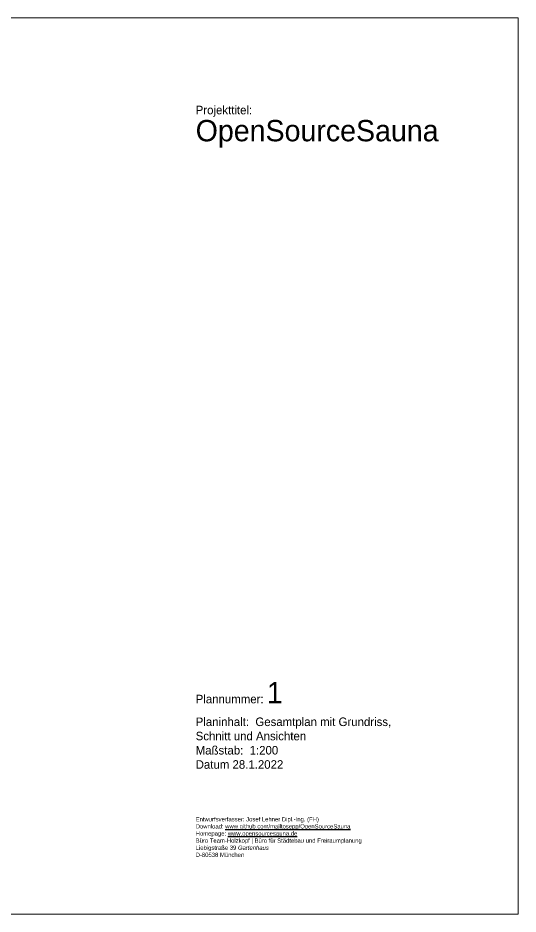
# Model space of a CAD drawing. Header units: metres. Extents: x -25.1 to 34.9, y -13.8 to 7.2.
# Drawn here: x 23.16 to 34.87, y -13.83 to 7.17 of the extents above; entities that cross this region are included whole.
import ezdxf

# ---------------------------------------------------------------- set-up
doc = ezdxf.new("R2010")
doc.units = ezdxf.units.M
doc.header["$LTSCALE"] = 2.54
doc.layers.add('None', color=7, linetype='Continuous', lineweight=5)
doc.layers.add('Text', color=7, linetype='Continuous', lineweight=25, true_color=0x000000)
doc.styles.add('textstyle55', font='')
doc.styles.get('textstyle55').set_extended_font_data('Futura Lt BT')

msp = doc.modelspace()

# ---------------------------------------------------------------- linework, layer by layer
at = {"layer": 'None', "flags": 128}
msp.add_lwpolyline([(34.87, 7.168), (-25.13, 7.168), (-25.13, -13.832), (34.87, -13.832)], close=True, dxfattribs=at)

# ---------------------------------------------------------------- texts
at = {"layer": 'Text', "insert": (27.322, 5.11), "char_height": 0.3, "attachment_point": 1, "style": 'textstyle55'}
msp.add_mtext('\\H0.2;Projekttitel: \\P\\H0.499999;OpenSourceSauna\\H0.2;\\P\\P\\P\\P\\P\\P\\P\\P\\P\\P\\P\\P\\P\\P\\P\\P\\P\\P\\P\\P\\P\\P\\P\\P\\P\\P\\P\\P\\P\\P\\P\\P\\P\\P\\P\\P\\P\\PPlannummer:\\~\\H0.499999;1\\H0.2;\\PPlaninhalt: \\~Gesamtplan mit Grundriss, \\PSchnitt und Ansichten\\PMaßstab: \\~1:200\\PDatum\\~28.1.2022\\P\\P\\P\\P\\H0.1;Entwurfsverfasser: Josef Lehner Dipl.-Ing. (FH)\\PDownload: \\c14313472;\\Lwww.github.com/mailtosepp/OpenSourceSauna\\P\\c0;\\lHomepage: \\c14313472;\\Lwww.opensourcesauna.de\\P\\c0;\\lBüro Team-Holzkopf | Büro für Städtebau und Freiraumplanung\\PLiebigstraße 39 \\fFutura Lt BT|b0|i1|c0|p0;Gartenhaus\\P\\fFutura Lt BT|b0|i0|c0|p0;D-80538 München ', dxfattribs=at)

doc.saveas('drawing.dxf')
